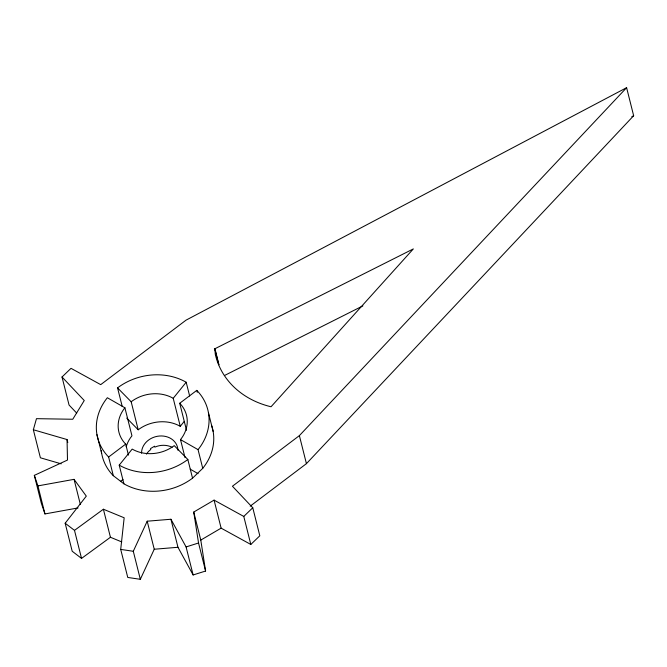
<?xml version="1.0" encoding="UTF-8"?>
<svg xmlns="http://www.w3.org/2000/svg" width="667" height="667" viewBox="0 0 667 667"><rect width="100%" height="100%" fill="white"/><g stroke="black" fill="none" stroke-linecap="round" stroke-linejoin="round"><path stroke-width="1" d="M250.217 506.145L306.428 463.657L633.65 115.725L626.605 87.694L299.383 435.626L232.433 486.235L252.768 507.762L259.813 535.793L250.817 544.464L243.78 516.433L214.074 500.117L193.738 512.056L200.784 540.087L205.586 571.035L193.13 574.962L186.085 546.932L170.935 519.251L147.199 521.202L154.244 549.241L140.328 579.306L127.756 577.447L120.71 549.408L124.17 517.792L103.393 509.229L74.496 530.373L81.541 558.412L110.439 537.269L121.769 541.929M61.206 463.84L40.395 457.787L33.35 429.756L36.468 418.668L72.761 419.251L84.25 400.525L62.023 376.997L71.01 368.334L100.717 384.642L186.026 320.16L626.605 87.694M140.328 579.306L133.292 551.276L147.199 521.202M81.541 558.412L72.203 551.25L65.166 523.22L86.301 496.123L74.054 479.348L37.919 485.893L34.334 475.363L67.492 460.055L67.05 439.553L33.35 429.756M123.912 483.825L119.218 465.141L132.183 449.099A34.834 29.64 -14.1 0 0 174.237 445.631L187.844 459.488L192.538 478.172A56.837 48.358 -14.1 0 1 123.912 483.825L113.315 475.696A56.837 48.358 -14.1 0 1 101.251 450.458M186.185 382.241A56.837 48.358 -14.1 0 0 117.559 387.894L131.166 401.751A34.834 29.64 -14.1 0 1 173.22 398.291L186.185 382.241L189.645 396.015M126.747 418.117L138.202 429.781A34.834 29.64 -14.1 0 1 180.265 426.321L184.15 421.511M192.538 478.172L202.743 468.334A56.837 48.358 -14.1 0 0 211.722 425.763M243.78 516.433L252.768 507.762M108.621 457.012L125.688 444.114A34.834 29.64 -14.1 0 1 124.904 407.787L107.354 397.74A56.837 48.358 -14.1 0 0 108.621 457.012L113.315 475.696M185.026 457.62L180.499 439.595A34.834 29.64 -14.1 0 0 179.715 403.268L196.782 390.37L197.274 392.338M120.544 481.357L122.978 479.515M200.784 540.087L221.119 528.147L250.817 544.464M631.807 116.692L633.65 115.725M224.754 375.379L362.89 305.87M186.085 546.932L198.541 542.996L193.738 512.056M34.334 475.363L41.371 503.393L44.956 513.932L78.089 507.929M154.244 549.241L177.972 547.282L193.13 574.962M120.71 549.408L133.292 551.276M180.499 439.595L198.049 449.641L202.743 468.334M190.17 469.134L198.074 473.662M65.166 523.22L74.496 530.373M76.705 413.115L69.06 405.036L62.023 376.997M299.383 435.626L306.428 463.657M218.951 364.757L214.932 348.741L215.266 354.102A86.485 73.587 -14.1 0 0 271.044 406.762L413.332 248.916L214.365 349.024L214.982 349.65L218.759 364.674M208.446 412.731L213.14 431.424M214.074 500.117L221.119 528.147M179.715 403.268L186.51 430.298M173.22 398.291L180.265 426.321M198.541 542.996L205.586 571.035M170.935 519.251L177.972 547.282M131.166 401.751L138.202 429.781M124.904 407.787L131.949 435.818A34.834 29.64 -14.1 0 0 126.213 446.748M117.559 387.894L122.253 406.587M125.688 444.114L128.456 455.127M96.957 434.651L101.651 453.335M103.393 509.229L110.439 537.269M67.05 439.553L67.801 442.563M74.054 479.348L80.34 504.377M37.919 485.893L44.956 513.932M141.562 453.226A18.334 15.599 -14.1 0 1 159.405 436.018A18.334 15.599 -14.1 0 1 177.922 450.225M146.415 454.135A18.334 15.599 -14.1 0 1 150.75 449.525L150.517 448.591L154.586 446.198L154.819 447.132A18.334 15.599 -14.1 0 1 172.111 447.282M196.782 390.37A56.837 48.358 -14.1 0 1 198.049 449.641M187.844 459.488A56.837 48.358 -14.1 0 1 119.218 465.141"/></g></svg>
